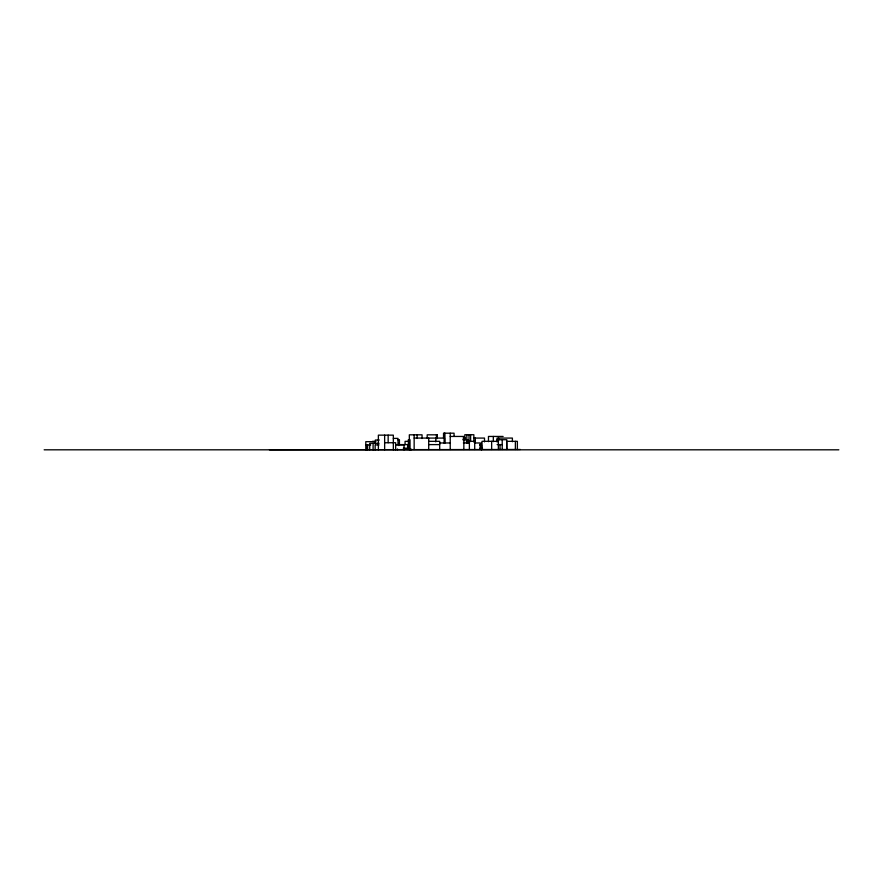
<?xml version="1.0" encoding="UTF-8"?>
<svg xmlns="http://www.w3.org/2000/svg" width="883" height="883" viewBox="0 0 883 883"><rect width="100%" height="100%" fill="white"/><g stroke="black" fill="none" stroke-linecap="round" stroke-linejoin="round"><path stroke-width="1.32" d="M450.231 436.445L463.84 436.445L463.84 449.48M503.133 436.445L488.465 436.445L488.465 441.666M414.149 438.078L444.513 438.078L444.513 443.288M463.067 438.078L465.473 438.078M473.553 438.078L484.502 438.078L484.502 441.875M393.332 438.398L398.001 438.398L398.001 444.922M397.78 439.712L399.425 439.712L399.425 444.602M462.725 439.712L468.376 439.712L468.376 442.968M497.129 439.712L506.787 439.712L506.787 449.48L506.687 441.334L517.372 441.334L517.372 449.48M379.326 440.032L375.363 440.032L375.363 443.84M372.471 441.334L375.959 441.334M408.641 441.334L405.076 441.334L405.076 444.602M428.708 441.334L439.701 441.334L439.701 449.48M375.363 441.666L365.794 441.666L365.794 449.811M384.646 442.736L395.672 442.736L395.672 449.811M439.701 442.968L450.231 442.968M463.376 442.968L469.37 442.968M474.701 442.968L480.153 442.968L480.153 449.48M379.061 443.288L369.723 443.288L369.723 449.811M398.078 444.602L407.637 444.602L407.637 449.48M428.708 444.602L439.701 444.602M497.129 444.602L502.217 444.602M365.794 444.922L370.75 444.922M379.028 444.922L375.143 444.922L375.143 449.811M395.672 444.922L404.039 444.922L404.039 449.811M479.601 444.922L481.522 444.922L481.522 449.811M403.365 448.178L408.189 448.178M479.866 448.178L482.526 448.178M403.399 448.994L409.767 448.994L409.712 449.811M520.374 449.48L269.458 449.811M44.15 449.811L838.85 449.811M515.374 441.334L515.374 449.48M512.394 441.743L512.394 438.078L497.063 438.078L497.063 441.986M502.217 439.712L502.217 449.48M500.032 444.602L500.032 449.48M498.575 438.078L498.575 440.683M498.365 449.48L498.365 441.334L482.019 441.334L482.019 449.48M493.321 436.445L493.321 441.666M491.643 441.334L491.643 449.48M481.246 442.968L481.246 449.48M475.319 438.078L475.319 443.145M474.701 449.48L474.701 441.334L467.67 441.334L467.67 442.968M473.851 442.129L473.851 434.723L464.822 434.723L464.822 440.01M470.617 434.723L470.617 441.588M469.37 441.334L469.37 449.48M469.005 434.723L469.005 441.588M466.831 434.723L466.831 439.657M466.533 439.712L466.533 442.968M464.259 438.078L464.259 440.617M454.061 436.445L454.061 433.189L443.531 433.189L443.531 438.078M450.231 433.189L450.231 449.48M444.933 433.189L444.933 442.968M444.259 433.189L444.259 443.288M437.328 438.487L437.328 434.822L427.195 434.822L427.195 438.078M437.052 434.822L437.052 438.078M436.743 435.65L436.743 438.752M436.445 434.822L436.445 438.078M435.761 438.078L435.761 441.875M428.708 438.078L428.708 449.48M422.052 438.487L422.052 434.822L409.326 434.822L409.359 449.811M417.162 434.822L417.162 438.078M414.149 434.822L414.149 449.48M411.036 448.994L411.036 449.811M410.054 449.811L410.01 439.712L408.365 439.712L408.365 449.48M398.829 442.968L398.829 445.573M397.538 448.994L397.538 449.811M393.332 442.317L393.332 435.142L378.365 435.142L378.365 449.811M393.332 442.736L393.332 449.811M388.156 435.142L388.156 442.736M384.646 435.142L384.646 449.811M373.101 443.288L373.101 449.811M367.604 444.922L367.659 449.811M366.798 444.922L366.798 449.811"/></g></svg>
